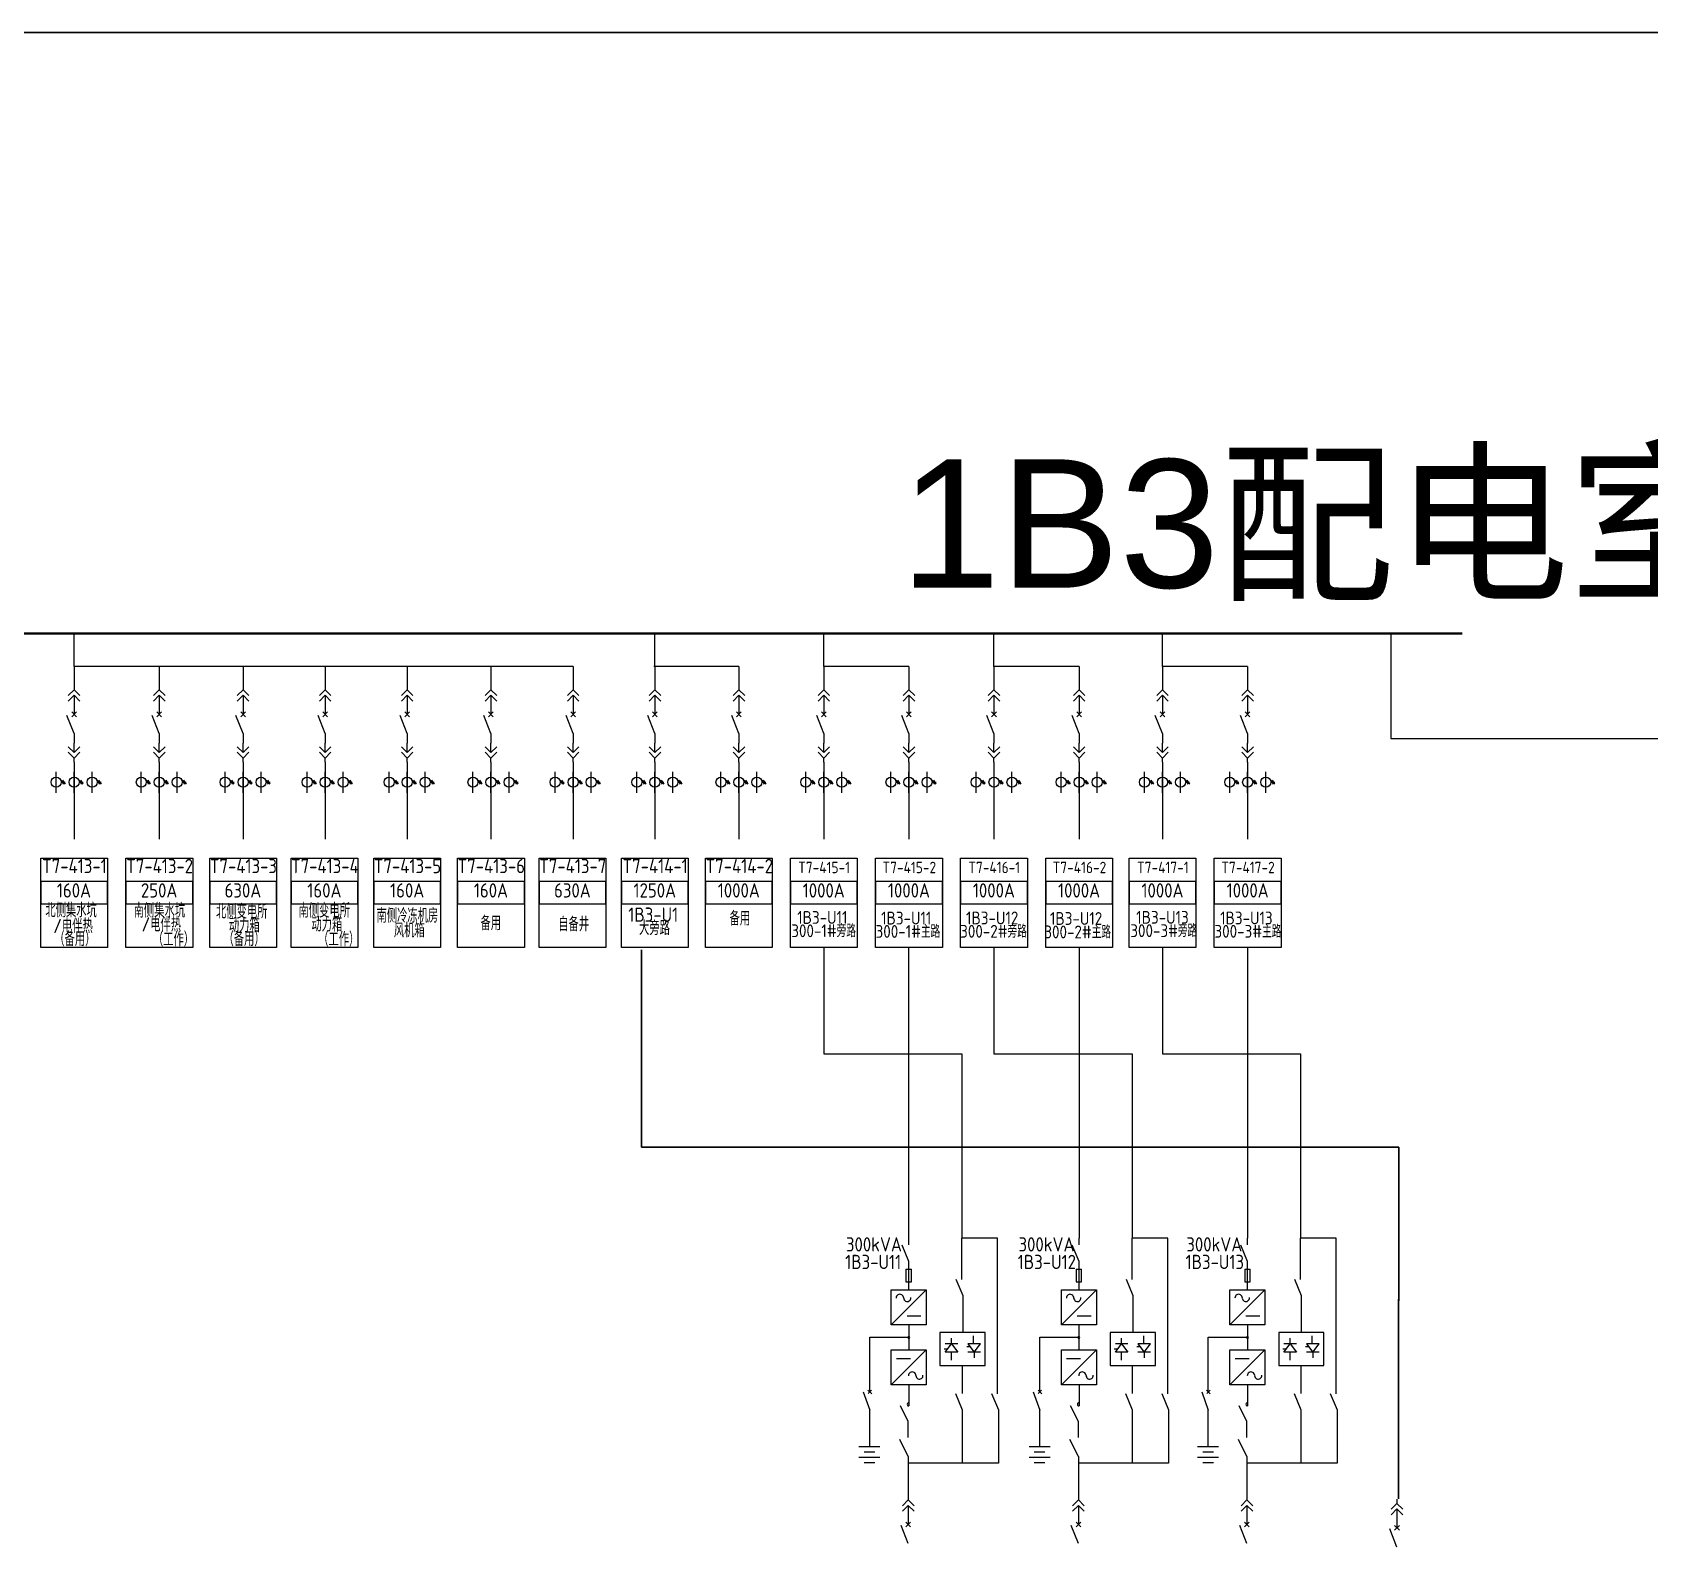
# Model space of a CAD drawing. Header units: millimetres. Extents: x -3460 to -460, y 6070 to 9130.
# Drawn here: x -951.6 to -825.5, y 8324.5 to 8442.3 of the extents above; entities that cross this region are included whole.
import ezdxf
from ezdxf.enums import TextEntityAlignment as Align

# ---------------------------------------------------------------- set-up
doc = ezdxf.new("R2010")
doc.units = ezdxf.units.MM
doc.header["$LTSCALE"] = 1000
doc.header["$MEASUREMENT"] = 0
doc.styles.add('HZSONG', font='gbenor.shx', dxfattribs={"height": 1200, "bigfont": 'gbcbig.shx'})
doc.styles.get("Standard").update_dxf_attribs({"font": 'arial.ttf'})

# ---------------------------------------------------------------- blocks, each defined once
blk = doc.blocks.new('DYDQAA05')
at = {"color": 0}
blk.add_lwpolyline([(0, 0), (0, -7)], dxfattribs=at)
blk = doc.blocks.new('DYDQAA03')
at = {"color": 0}
for points in [[(0, 0), (0, -1.5)], [(-2.12, -3.62), (0, -1.5)], [(-2.12, -5.62), (0, -3.5)], [(2.12, -3.62), (0, -1.5)], [(2.12, -5.62), (0, -3.5)], [(0, -3.5), (0, -7)]]:
    blk.add_lwpolyline(points, dxfattribs=at)
blk = doc.blocks.new('DYDQAA09')
at = {"color": 0}
blk.add_lwpolyline([(0, 0), (0, -3.5)], dxfattribs=at)
blk.add_lwpolyline([(0, 0), (0, -3.5)], dxfattribs=at)
blk.add_lwpolyline([(0, 0), (0, -3.5)], dxfattribs=at)
blk.add_lwpolyline([(0, 0), (0, -3.5)], dxfattribs=at)
blk.add_lwpolyline([(0, 0), (0, -3.5)], dxfattribs=at)
blk.add_lwpolyline([(0, 0), (0, -3.5)], dxfattribs=at)
blk.add_lwpolyline([(0, 0), (0, -3.5)], dxfattribs=at)
blk.add_lwpolyline([(0, 0), (0, -3.5)], dxfattribs=at)
blk.add_lwpolyline([(0, 0), (0, -3.5)], dxfattribs=at)
blk = doc.blocks.new('DYDQ0201')
at = {"color": 0}
for points in [[(0.86, -0.86), (-0.86, 0.86)], [(-0.86, -0.86), (0.86, 0.86)], [(0, -7), (-2.61, -0.37)]]:
    blk.add_lwpolyline(points, dxfattribs=at)
blk = doc.blocks.new('DYDQAA04')
at = {"color": 0}
for points in [[(0, -3.5), (0, 0)], [(-2.12, -1.38), (0, -3.5)], [(-2.12, -3.38), (0, -5.5)], [(2.12, -1.38), (0, -3.5)], [(2.12, -3.38), (0, -5.5)], [(0, -7), (0, -5.5)]]:
    blk.add_lwpolyline(points, dxfattribs=at)
blk = doc.blocks.new('A$C03DD39B5')
for p, q in [((417, 475), (283, 392)), ((417, 422), (283, 339)), ((350, 333), (350, 467))]:
    blk.add_line(p, q)
blk.add_lwpolyline([(700, 167), (0, 167)])
blk.add_circle((350, 167), 167)

msp = doc.modelspace()

# ---------------------------------------------------------------- linework, layer by layer
for p, q in [((-948.35, 8392.85, -15829.04), (-948.35, 8395.43, -14445.76)), ((-948.35, 8392.85, -15829.04), (-948.35, 8395.43, -14445.76)), ((-903.08, 8392.85, -13110.98), (-903.08, 8395.43, -11727.7)), ((-889.91, 8392.85, -13110.98), (-889.91, 8395.43, -11727.7)), ((-876.65, 8392.85, -13110.98), (-876.65, 8395.43, -11727.7)), ((-863.52, 8392.85, -13110.98), (-863.52, 8395.43, -11727.7)), ((-909.45, 8392.85, -13110.98), (-948.35, 8392.85, -15829.08)), ((-896.53, 8392.85, -13110.98), (-903.17, 8392.85, -13110.98)), ((-883.28, 8392.85, -13110.98), (-889.91, 8392.85, -13110.98)), ((-870.01, 8392.85, -13110.98), (-876.65, 8392.85, -13110.98)), ((-856.88, 8392.85, -13110.98), (-863.52, 8392.85, -13110.98)), ((-948.35, 8384.61, -13627.87), (-948.35, 8382.98, -13627.87)), ((-941.71, 8384.61, -13627.87), (-941.71, 8382.98, -13627.87)), ((-935.18, 8384.61, -13627.87), (-935.18, 8382.98, -13627.87)), ((-928.78, 8384.61, -13627.87), (-928.78, 8382.98, -13627.87)), ((-922.39, 8384.61, -10909.77), (-922.39, 8382.98, -10909.77)), ((-915.86, 8384.61, -10909.77), (-915.86, 8382.98, -10909.77)), ((-909.45, 8384.61, -10909.77), (-909.45, 8382.98, -10909.77)), ((-903.08, 8384.61, -10909.77), (-903.08, 8382.98, -10909.77)), ((-896.53, 8384.61, -10909.77), (-896.53, 8382.98, -10909.77)), ((-889.91, 8384.61, -10909.77), (-889.91, 8382.98, -10909.77)), ((-883.28, 8384.61, -10909.77), (-883.28, 8382.98, -10909.77)), ((-876.65, 8384.61, -10909.77), (-876.65, 8382.98, -10909.77)), ((-870.01, 8384.61, -10909.77), (-870.01, 8382.98, -10909.77)), ((-863.52, 8384.61, -10909.77), (-863.52, 8382.98, -10909.77)), ((-856.88, 8384.61, -10909.77), (-856.88, 8382.98, -10909.77)), ((-948.35, 8382.98, -13627.87), (-948.35, 8379.41, -13627.87)), ((-941.71, 8382.98, -13627.87), (-941.71, 8379.41, -13627.87)), ((-935.18, 8382.98, -13627.87), (-935.18, 8379.41, -13627.87)), ((-928.78, 8382.98, -13627.87), (-928.78, 8379.41, -13627.87)), ((-922.39, 8382.98, -10909.77), (-922.39, 8379.41, -10909.77)), ((-915.86, 8382.98, -10909.77), (-915.86, 8379.41, -10909.77)), ((-909.45, 8382.98, -10909.77), (-909.45, 8379.41, -10909.77)), ((-903.08, 8382.98, -10909.77), (-903.08, 8379.41, -10909.77)), ((-896.53, 8382.98, -10909.77), (-896.53, 8379.41, -10909.77)), ((-889.91, 8382.98, -10909.77), (-889.91, 8379.41, -10909.77)), ((-883.28, 8382.98, -10909.77), (-883.28, 8379.41, -10909.77)), ((-876.65, 8382.98, -10909.77), (-876.65, 8379.41, -10909.77)), ((-870.01, 8382.98, -10909.77), (-870.01, 8379.41, -10909.77)), ((-863.52, 8382.98, -10909.77), (-863.52, 8379.41, -10909.77)), ((-856.88, 8382.98, -10909.77), (-856.88, 8379.41, -10909.77))]:
    msp.add_line(p, q)
at = {"color": 5, "lineweight": 30, "true_color": 0x0000ff}
for p, q in [((-904.12, 8358.65, 97.55), (-904.12, 8370.78, 97.55)), ((-904.13, 8358.97, 97.55), (-904.13, 8356.08, 97.55)), ((-904.12, 8356.73, 97.55), (-904.12, 8355.39, 97.55)), ((-845.1, 8343.41, 97.55), (-845.1, 8355.39, 97.55)), ((-845.11, 8328, 97.55), (-845.11, 8343.55, 97.55))]:
    msp.add_line(p, q, dxfattribs=at)
at = {"color": 6}
for p, q in [((-883.28, 8348.31, 97.55), (-883.28, 8370.97, -11727.7)), ((-870.01, 8370.97, -11727.7), (-870.01, 8348.31, 97.55)), ((-856.88, 8370.97, -11727.7), (-856.88, 8348.31, 97.55))]:
    msp.add_line(p, q, dxfattribs=at)
at = {"color": 5, "linetype": 'Continuous', "lineweight": 30, "ltscale": 0.000241445, "true_color": 0x0000ff}
msp.add_line((-904.12, 8355.39, 97.55), (-845.1, 8355.39, 97.55), dxfattribs=at)
at = {"color": 3, "lineweight": -2}
for p, q in [((-883.84, 8347.78, 97.55), (-883.31, 8346.51, 97.55)), ((-883.28, 8347.79, 97.55), (-883.28, 8348.31, 97.55)), ((-876.37, 8348.31, 97.55), (-879.16, 8348.31, 97.55)), ((-879.16, 8345.09, 97.55), (-879.16, 8348.31, 97.55)), ((-876.37, 8348.31, 97.55), (-879.16, 8348.31, 97.55)), ((-876.37, 8336.18, 97.55), (-876.37, 8348.31, 97.55)), ((-870.58, 8347.78, 97.55), (-870.05, 8346.51, 97.55)), ((-870.01, 8347.79, 97.55), (-870.01, 8348.31, 97.55)), ((-863.11, 8348.31, 97.55), (-865.89, 8348.31, 97.55)), ((-865.89, 8345.09, 97.55), (-865.89, 8348.31, 97.55)), ((-863.11, 8348.31, 97.55), (-865.89, 8348.31, 97.55)), ((-857.45, 8347.78, 97.55), (-856.91, 8346.51, 97.55)), ((-856.88, 8347.79, 97.55), (-856.88, 8348.31, 97.55)), ((-849.98, 8348.31, 97.55), (-852.76, 8348.31, 97.55)), ((-852.76, 8345.09, 97.55), (-852.76, 8348.31, 97.55)), ((-849.98, 8348.31, 97.55), (-852.76, 8348.31, 97.55)), ((-883.31, 8346.51, 97.55), (-883.31, 8344.32, 97.55)), ((-870.05, 8346.51, 97.55), (-870.05, 8344.32, 97.55)), ((-856.91, 8346.51, 97.55), (-856.91, 8344.32, 97.55)), ((-883.51, 8345.9, 97.55), (-883.08, 8345.9, 97.55)), ((-883.51, 8345.9, 97.55), (-883.51, 8344.91, 97.55)), ((-883.51, 8344.91, 97.55), (-883.08, 8344.91, 97.55)), ((-883.08, 8344.91, 97.55), (-883.08, 8345.9, 97.55)), ((-879.63, 8345.1, 97.55), (-879.09, 8343.83, 97.55)), ((-870.25, 8345.9, 97.55), (-869.82, 8345.9, 97.55)), ((-870.25, 8345.9, 97.55), (-870.25, 8344.91, 97.55)), ((-870.25, 8344.91, 97.55), (-869.82, 8344.91, 97.55)), ((-869.82, 8344.91, 97.55), (-869.82, 8345.9, 97.55)), ((-866.36, 8345.1, 97.55), (-865.83, 8343.83, 97.55)), ((-857.11, 8345.9, 97.55), (-856.68, 8345.9, 97.55)), ((-857.11, 8345.9, 97.55), (-857.11, 8344.91, 97.55)), ((-857.11, 8344.91, 97.55), (-856.68, 8344.91, 97.55)), ((-856.68, 8344.91, 97.55), (-856.68, 8345.9, 97.55)), ((-853.23, 8345.1, 97.55), (-852.7, 8343.83, 97.55)), ((-881.93, 8344.29, 97.55), (-884.66, 8341.55, 97.55)), ((-884.66, 8344.29, 97.55), (-881.93, 8344.29, 97.55)), ((-884.66, 8341.55, 97.55), (-884.66, 8344.29, 97.55)), ((-881.93, 8344.29, 97.55), (-881.93, 8341.55, 97.55)), ((-879.09, 8343.83, 97.55), (-879.09, 8340.95, 97.55)), ((-868.67, 8344.29, 97.55), (-871.4, 8341.55, 97.55)), ((-871.4, 8344.29, 97.55), (-868.67, 8344.29, 97.55)), ((-871.4, 8341.55, 97.55), (-871.4, 8344.29, 97.55)), ((-868.67, 8344.29, 97.55), (-868.67, 8341.55, 97.55)), ((-865.83, 8343.83, 97.55), (-865.83, 8340.95, 97.55)), ((-855.53, 8344.29, 97.55), (-858.26, 8341.55, 97.55)), ((-858.26, 8344.29, 97.55), (-855.53, 8344.29, 97.55)), ((-858.26, 8341.55, 97.55), (-858.26, 8344.29, 97.55)), ((-855.53, 8344.29, 97.55), (-855.53, 8341.55, 97.55)), ((-852.7, 8343.83, 97.55), (-852.7, 8340.95, 97.55)), ((-881.93, 8341.55, 97.55), (-884.66, 8341.55, 97.55)), ((-883.43, 8342.24, 97.55), (-882.34, 8342.24, 97.55)), ((-883.29, 8341.57, 97.55), (-883.29, 8339.64, 97.55)), ((-868.67, 8341.55, 97.55), (-871.4, 8341.55, 97.55)), ((-870.17, 8342.24, 97.55), (-869.08, 8342.24, 97.55)), ((-870.03, 8341.57, 97.55), (-870.03, 8339.64, 97.55)), ((-855.53, 8341.55, 97.55), (-858.26, 8341.55, 97.55)), ((-857.03, 8342.24, 97.55), (-855.94, 8342.24, 97.55)), ((-856.89, 8341.57, 97.55), (-856.89, 8339.64, 97.55)), ((-886.34, 8340.58, 97.55), (-883.29, 8340.58, 97.55)), ((-886.34, 8337.79, 97.55), (-886.34, 8340.58, 97.55)), ((-886.34, 8337.79, 97.55), (-886.34, 8340.55, 97.55)), ((-879.09, 8340.95, 97.55), (-880.86, 8340.95, 97.55)), ((-880.86, 8340.95, 97.55), (-880.86, 8338.38, 97.55)), ((-879.47, 8340.07, 97.55), (-880.46, 8340.07, 97.55)), ((-880.46, 8339.42, 97.55), (-879.96, 8340.07, 97.55)), ((-879.96, 8340.08, 97.55), (-879.96, 8340.52, 97.55)), ((-879.96, 8340.07, 97.55), (-879.47, 8339.42, 97.55)), ((-877.33, 8340.95, 97.55), (-879.09, 8340.95, 97.55)), ((-878.52, 8339.83, 97.55), (-878.78, 8339.83, 97.55)), ((-877.71, 8340.07, 97.55), (-878.69, 8340.07, 97.55)), ((-878.69, 8340.07, 97.55), (-878.2, 8339.42, 97.55)), ((-878.24, 8340.09, 97.55), (-878.24, 8340.7, 97.55)), ((-878.2, 8339.42, 97.55), (-877.71, 8340.07, 97.55)), ((-877.33, 8338.38, 97.55), (-877.33, 8340.95, 97.55)), ((-873.08, 8340.58, 97.55), (-870.03, 8340.58, 97.55)), ((-873.08, 8337.79, 97.55), (-873.08, 8340.58, 97.55)), ((-873.08, 8337.79, 97.55), (-873.08, 8340.55, 97.55)), ((-865.83, 8340.95, 97.55), (-867.6, 8340.95, 97.55)), ((-867.6, 8340.95, 97.55), (-867.6, 8338.38, 97.55)), ((-866.21, 8340.07, 97.55), (-867.19, 8340.07, 97.55)), ((-867.19, 8339.42, 97.55), (-866.7, 8340.07, 97.55)), ((-866.7, 8340.08, 97.55), (-866.7, 8340.52, 97.55)), ((-866.7, 8340.07, 97.55), (-866.21, 8339.42, 97.55)), ((-864.06, 8340.95, 97.55), (-865.83, 8340.95, 97.55)), ((-865.25, 8339.83, 97.55), (-865.51, 8339.83, 97.55)), ((-864.44, 8340.07, 97.55), (-865.43, 8340.07, 97.55)), ((-865.43, 8340.07, 97.55), (-864.94, 8339.42, 97.55)), ((-864.97, 8340.09, 97.55), (-864.97, 8340.7, 97.55)), ((-864.94, 8339.42, 97.55), (-864.44, 8340.07, 97.55)), ((-864.06, 8338.38, 97.55), (-864.06, 8340.95, 97.55)), ((-859.95, 8340.58, 97.55), (-856.89, 8340.58, 97.55)), ((-859.95, 8337.79, 97.55), (-859.95, 8340.58, 97.55)), ((-859.95, 8337.79, 97.55), (-859.95, 8340.55, 97.55)), ((-852.7, 8340.95, 97.55), (-854.46, 8340.95, 97.55)), ((-854.46, 8340.95, 97.55), (-854.46, 8338.38, 97.55)), ((-853.07, 8340.07, 97.55), (-854.06, 8340.07, 97.55)), ((-854.06, 8339.42, 97.55), (-853.57, 8340.07, 97.55)), ((-853.57, 8340.08, 97.55), (-853.57, 8340.52, 97.55)), ((-853.57, 8340.07, 97.55), (-853.07, 8339.42, 97.55)), ((-850.93, 8340.95, 97.55), (-852.7, 8340.95, 97.55)), ((-852.12, 8339.83, 97.55), (-852.38, 8339.83, 97.55)), ((-851.31, 8340.07, 97.55), (-852.29, 8340.07, 97.55)), ((-852.29, 8340.07, 97.55), (-851.8, 8339.42, 97.55)), ((-851.84, 8340.09, 97.55), (-851.84, 8340.7, 97.55)), ((-851.8, 8339.42, 97.55), (-851.31, 8340.07, 97.55)), ((-850.93, 8338.38, 97.55), (-850.93, 8340.95, 97.55)), ((-884.66, 8339.6, 97.55), (-881.93, 8339.6, 97.55)), ((-881.93, 8339.6, 97.55), (-884.66, 8336.87, 97.55)), ((-884.66, 8336.87, 97.55), (-884.66, 8339.6, 97.55)), ((-884.25, 8338.92, 97.55), (-883.16, 8338.92, 97.55)), ((-881.93, 8339.6, 97.55), (-881.93, 8336.87, 97.55)), ((-880.28, 8339.66, 97.55), (-880.54, 8339.66, 97.55)), ((-879.47, 8339.42, 97.55), (-880.46, 8339.42, 97.55)), ((-880, 8339.4, 97.55), (-880, 8338.79, 97.55)), ((-877.71, 8339.42, 97.55), (-878.69, 8339.42, 97.55)), ((-878.2, 8339.41, 97.55), (-878.2, 8338.98, 97.55)), ((-871.4, 8339.6, 97.55), (-868.67, 8339.6, 97.55)), ((-868.67, 8339.6, 97.55), (-871.4, 8336.87, 97.55)), ((-871.4, 8336.87, 97.55), (-871.4, 8339.6, 97.55)), ((-870.99, 8338.92, 97.55), (-869.9, 8338.92, 97.55)), ((-868.67, 8339.6, 97.55), (-868.67, 8336.87, 97.55)), ((-867.02, 8339.66, 97.55), (-867.28, 8339.66, 97.55)), ((-866.21, 8339.42, 97.55), (-867.19, 8339.42, 97.55)), ((-866.74, 8339.4, 97.55), (-866.74, 8338.79, 97.55)), ((-864.44, 8339.42, 97.55), (-865.43, 8339.42, 97.55)), ((-864.94, 8339.41, 97.55), (-864.94, 8338.98, 97.55)), ((-858.26, 8339.6, 97.55), (-855.53, 8339.6, 97.55)), ((-857.85, 8338.92, 97.55), (-856.76, 8338.92, 97.55)), ((-853.88, 8339.66, 97.55), (-854.15, 8339.66, 97.55)), ((-853.07, 8339.42, 97.55), (-854.06, 8339.42, 97.55)), ((-853.6, 8339.4, 97.55), (-853.6, 8338.79, 97.55)), ((-851.31, 8339.42, 97.55), (-852.29, 8339.42, 97.55)), ((-851.8, 8339.41, 97.55), (-851.8, 8338.98, 97.55)), ((-886.34, 8336.33, 97.55), (-886.34, 8337.79, 97.55)), ((-880.86, 8338.38, 97.55), (-879.09, 8338.38, 97.55)), ((-879.13, 8338.38, 97.55), (-879.13, 8336.2, 97.55)), ((-879.09, 8338.38, 97.55), (-877.33, 8338.38, 97.55)), ((-867.6, 8338.38, 97.55), (-865.83, 8338.38, 97.55)), ((-865.83, 8338.38, 97.55), (-864.06, 8338.38, 97.55)), ((-854.46, 8338.38, 97.55), (-852.7, 8338.38, 97.55)), ((-852.7, 8338.38, 97.55), (-850.93, 8338.38, 97.55)), ((-886.18, 8336.17, 97.55), (-886.48, 8336.46, 97.55)), ((-886.2, 8336.47, 97.55), (-886.47, 8336.2, 97.55)), ((-881.93, 8336.87, 97.55), (-884.66, 8336.87, 97.55)), ((-868.67, 8336.87, 97.55), (-871.4, 8336.87, 97.55)), ((-849.91, 8334.92, 97.55), (-849.91, 8330.76, 97.55))]:
    msp.add_line(p, q, dxfattribs=at)
at = {"color": 3}
for p, q in [((-863.11, 8336.18, 97.55), (-863.11, 8348.31, 97.55)), ((-849.98, 8336.18, 97.55), (-849.98, 8348.31, 97.55)), ((-855.53, 8339.6, 97.55), (-858.26, 8336.87, 97.55)), ((-858.26, 8336.87, 97.55), (-858.26, 8339.6, 97.55)), ((-855.53, 8339.6, 97.55), (-855.53, 8336.87, 97.55)), ((-873.08, 8336.33, 97.55), (-873.08, 8337.79, 97.55)), ((-865.87, 8338.38, 97.55), (-865.87, 8336.2, 97.55)), ((-859.95, 8336.33, 97.55), (-859.95, 8337.79, 97.55)), ((-852.73, 8338.38, 97.55), (-852.73, 8336.2, 97.55)), ((-886.85, 8336.33, 97.55), (-886.34, 8334.89, 97.55)), ((-883.28, 8336.84, 97.55), (-883.28, 8335.49, 97.55)), ((-879.66, 8336.2, 97.55), (-879.13, 8334.92, 97.55)), ((-876.84, 8336.2, 97.55), (-876.31, 8334.92, 97.55)), ((-873.59, 8336.33, 97.55), (-873.08, 8334.89, 97.55)), ((-872.92, 8336.17, 97.55), (-873.22, 8336.46, 97.55)), ((-872.94, 8336.47, 97.55), (-873.21, 8336.2, 97.55)), ((-870.02, 8336.84, 97.55), (-870.02, 8335.49, 97.55)), ((-866.4, 8336.2, 97.55), (-865.87, 8334.92, 97.55)), ((-863.58, 8336.2, 97.55), (-863.05, 8334.92, 97.55)), ((-860.45, 8336.33, 97.55), (-859.95, 8334.89, 97.55)), ((-859.79, 8336.17, 97.55), (-860.08, 8336.46, 97.55)), ((-859.81, 8336.47, 97.55), (-860.07, 8336.2, 97.55)), ((-855.53, 8336.87, 97.55), (-858.26, 8336.87, 97.55)), ((-856.88, 8336.84, 97.55), (-856.88, 8335.49, 97.55)), ((-853.26, 8336.2, 97.55), (-852.73, 8334.92, 97.55)), ((-850.44, 8336.2, 97.55), (-849.91, 8334.92, 97.55)), ((-886.34, 8332.03, 97.55), (-886.34, 8334.89, 97.55)), ((-883.33, 8334.01, 97.55), (-883.95, 8335.23, 97.55)), ((-883.28, 8335.49, 97.55), (-883.28, 8335.23, 97.55)), ((-879.13, 8334.92, 97.55), (-879.13, 8330.76, 97.55)), ((-876.31, 8334.92, 97.55), (-876.31, 8330.76, 97.55)), ((-873.08, 8332.03, 97.55), (-873.08, 8334.89, 97.55)), ((-870.07, 8334.01, 97.55), (-870.69, 8335.23, 97.55)), ((-870.02, 8335.49, 97.55), (-870.02, 8335.23, 97.55)), ((-865.87, 8334.92, 97.55), (-865.87, 8330.76, 97.55)), ((-863.05, 8334.92, 97.55), (-863.05, 8330.76, 97.55)), ((-859.95, 8332.03, 97.55), (-859.95, 8334.89, 97.55)), ((-856.94, 8334.01, 97.55), (-857.55, 8335.23, 97.55)), ((-856.88, 8335.49, 97.55), (-856.89, 8335.23, 97.55)), ((-852.73, 8334.92, 97.55), (-852.73, 8330.76, 97.55)), ((-883.33, 8332.76, 97.55), (-883.33, 8334.01, 97.55)), ((-870.07, 8332.76, 97.55), (-870.07, 8334.01, 97.55)), ((-856.94, 8332.76, 97.55), (-856.94, 8334.01, 97.55)), ((-883.33, 8331.3, 97.55), (-884, 8332.61, 97.55)), ((-870.07, 8331.3, 97.55), (-870.73, 8332.61, 97.55)), ((-856.94, 8331.3, 97.55), (-857.6, 8332.61, 97.55)), ((-883.33, 8331.3, 97.55), (-883.33, 8328.22, 97.55)), ((-870.07, 8331.3, 97.55), (-870.07, 8328.22, 97.55)), ((-856.94, 8331.3, 97.55), (-856.94, 8328.22, 97.55)), ((-876.31, 8330.76, 97.55), (-883.33, 8330.76, 97.55)), ((-863.05, 8330.76, 97.55), (-870.07, 8330.76, 97.55)), ((-849.91, 8330.76, 97.55), (-856.94, 8330.76, 97.55))]:
    msp.add_line(p, q, dxfattribs=at)
at = {"color": 1, "lineweight": 30, "ltscale": 0.002916}
msp.add_lwpolyline([(-1320, 8442.28), (-582.33, 8442.28), (-582.33, 8243.43), (-1320, 8243.43)], close=True, dxfattribs=at)
at = {"color": 1, "lineweight": 40, "ltscale": 100, "elevation": -14445.76}
msp.add_lwpolyline([(-840.17, 8395.43), (-1027.07, 8395.43), (-1027.07, 8395.43)], dxfattribs=at)
at = {"color": 1, "elevation": -14445.76}
msp.add_lwpolyline([(-845.73, 8395.43), (-845.73, 8387.24), (-821.32, 8387.24), (-821.32, 8395.43)], dxfattribs=at)
for points, elevation in [([(-950.95, 8377.92), (-945.74, 8377.92), (-945.74, 8370.97), (-950.95, 8370.97)], -14445.81), ([(-944.31, 8377.92), (-939.1, 8377.92), (-939.1, 8370.97), (-944.31, 8370.97)], -14445.81), ([(-937.78, 8377.92), (-932.57, 8377.92), (-932.57, 8370.97), (-937.78, 8370.97)], -14445.81), ([(-931.43, 8377.92), (-926.23, 8377.92), (-926.23, 8370.97), (-931.43, 8370.97)], -14445.81), ([(-924.99, 8377.92), (-919.78, 8377.92), (-919.78, 8370.97), (-924.99, 8370.97)], -11727.7), ([(-918.46, 8377.92), (-913.25, 8377.92), (-913.25, 8370.97), (-918.46, 8370.97)], -11727.7), ([(-912.11, 8377.92), (-906.9, 8377.92), (-906.9, 8370.97), (-912.11, 8370.97)], -11727.7), ([(-905.69, 8377.92), (-900.48, 8377.92), (-900.48, 8370.97), (-905.69, 8370.97)], -11727.7), ([(-899.14, 8377.92), (-893.93, 8377.92), (-893.93, 8370.97), (-899.14, 8370.97)], -11727.7), ([(-892.52, 8377.92), (-887.31, 8377.92), (-887.31, 8370.97), (-892.52, 8370.97)], -11727.7), ([(-885.88, 8377.92), (-880.67, 8377.92), (-880.67, 8370.97), (-885.88, 8370.97)], -11727.7), ([(-879.26, 8377.92), (-874.05, 8377.92), (-874.05, 8370.97), (-879.26, 8370.97)], -11727.7), ([(-872.62, 8377.92), (-867.41, 8377.92), (-867.41, 8370.97), (-872.62, 8370.97)], -11727.7), ([(-866.12, 8377.92), (-860.91, 8377.92), (-860.91, 8370.97), (-866.12, 8370.97)], -11727.7), ([(-859.48, 8377.92), (-854.27, 8377.92), (-854.27, 8370.97), (-859.48, 8370.97)], -11727.7), ([(-950.95, 8374.37), (-945.74, 8374.37), (-945.74, 8376.1), (-950.95, 8376.1)], -14445.81), ([(-944.31, 8374.37), (-939.1, 8374.37), (-939.1, 8376.1), (-944.31, 8376.1)], -14445.81), ([(-937.78, 8374.37), (-932.57, 8374.37), (-932.57, 8376.1), (-937.78, 8376.1)], -14445.81), ([(-931.43, 8374.37), (-926.23, 8374.37), (-926.23, 8376.1), (-931.43, 8376.1)], -14445.81), ([(-924.99, 8374.37), (-919.78, 8374.37), (-919.78, 8376.1), (-924.99, 8376.1)], -11727.7), ([(-918.46, 8374.37), (-913.25, 8374.37), (-913.25, 8376.1), (-918.46, 8376.1)], -11727.7), ([(-912.11, 8374.37), (-906.9, 8374.37), (-906.9, 8376.1), (-912.11, 8376.1)], -11727.7), ([(-905.69, 8374.37), (-900.48, 8374.37), (-900.48, 8376.1), (-905.69, 8376.1)], -11727.7), ([(-899.14, 8374.37), (-893.93, 8374.37), (-893.93, 8376.1), (-899.14, 8376.1)], -11727.7), ([(-892.52, 8374.37), (-887.31, 8374.37), (-887.31, 8376.1), (-892.52, 8376.1)], -11727.7), ([(-885.88, 8374.37), (-880.67, 8374.37), (-880.67, 8376.1), (-885.88, 8376.1)], -11727.7), ([(-879.26, 8374.37), (-874.05, 8374.37), (-874.05, 8376.1), (-879.26, 8376.1)], -11727.7), ([(-872.62, 8374.37), (-867.41, 8374.37), (-867.41, 8376.1), (-872.62, 8376.1)], -11727.7), ([(-866.12, 8374.37), (-860.91, 8374.37), (-860.91, 8376.1), (-866.12, 8376.1)], -11727.7), ([(-859.48, 8374.37), (-854.27, 8374.37), (-854.27, 8376.1), (-859.48, 8376.1)], -11727.7)]:
    msp.add_lwpolyline(points, close=True, dxfattribs=dict(elevation=elevation))
at = {"color": 3}
for points, elevation in [([(-889.91, 8370.97), (-889.91, 8362.66), (-879.16, 8362.66), (-879.16, 8348.31)], -11727.7), ([(-876.65, 8370.97), (-876.65, 8362.66), (-865.89, 8362.66), (-865.89, 8348.31)], -11727.7), ([(-863.52, 8370.97), (-863.52, 8362.66), (-852.76, 8362.66), (-852.76, 8348.31)], -11727.7), ([(-885.54, 8332.03), (-887.18, 8332.03)], 97.55), ([(-885.54, 8331.21), (-887.18, 8331.21)], 97.55), ([(-885.95, 8331.62), (-886.77, 8331.62)], 97.55), ([(-872.28, 8332.03), (-873.92, 8332.03)], 97.55), ([(-872.28, 8331.21), (-873.92, 8331.21)], 97.55), ([(-872.69, 8331.62), (-873.51, 8331.62)], 97.55), ([(-859.14, 8332.03), (-860.78, 8332.03)], 97.55), ([(-859.14, 8331.21), (-860.78, 8331.21)], 97.55), ([(-859.55, 8331.62), (-860.37, 8331.62)], 97.55), ([(-885.95, 8330.8), (-886.77, 8330.8)], 97.55), ([(-872.69, 8330.8), (-873.51, 8330.8)], 97.55), ([(-859.55, 8330.8), (-860.37, 8330.8)], 97.55)]:
    msp.add_lwpolyline(points, dxfattribs=dict(at, elevation=elevation))
at = {"color": 3, "lineweight": -2}
for centre, radius, start, end in [((-883.98, 8343.64, 97.55), 0.29, 0, 183.1262), ((-883.41, 8343.64, 97.55), 0.276, 180, 7.6852), ((-870.72, 8343.64, 97.55), 0.29, 0, 183.1262), ((-870.15, 8343.64, 97.55), 0.276, 180, 7.6852), ((-857.58, 8343.64, 97.55), 0.29, 0, 183.1262), ((-857.02, 8343.64, 97.55), 0.276, 180, 7.6852), ((-883.29, 8340.57, 97.55), 0.0769, 0, 180), ((-883.29, 8340.57, 97.55), 0.0769, 180, 0), ((-870.03, 8340.57, 97.55), 0.0769, 0, 180), ((-870.03, 8340.57, 97.55), 0.0769, 180, 0), ((-856.89, 8340.57, 97.55), 0.0769, 0, 180), ((-856.89, 8340.57, 97.55), 0.0769, 180, 0), ((-883.02, 8337.59, 97.55), 0.29, 0, 183.1262), ((-882.46, 8337.59, 97.55), 0.276, 180, 7.6852), ((-869.76, 8337.59, 97.55), 0.29, 0, 183.1262), ((-869.19, 8337.59, 97.55), 0.276, 180, 7.6852), ((-856.62, 8337.59, 97.55), 0.29, 0, 183.1262), ((-856.06, 8337.59, 97.55), 0.276, 180, 7.6852)]:
    msp.add_arc(centre, radius, start, end, dxfattribs=at)
at = {"color": 3}
for centre in [(-883.29, 8335.36, 97.55), (-870.02, 8335.36, 97.55), (-856.89, 8335.36, 97.55)]:
    msp.add_arc(centre, 0.13, 87.9647, 271.3174, dxfattribs=at)

# ---------------------------------------------------------------- block references
at = {"xscale": 0.2128954749704126, "yscale": 0.2128954749704126, "zscale": 0.2128954749704126}
for name, p in [('DYDQAA05', (-948.35, 8392.85, -15829.08)), ('DYDQAA05', (-941.71, 8392.85, -15829.08)), ('DYDQAA05', (-935.18, 8392.85, -15829.08)), ('DYDQAA05', (-928.78, 8392.85, -15829.08)), ('DYDQAA05', (-922.39, 8392.85, -13110.98)), ('DYDQAA05', (-915.86, 8392.85, -13110.98)), ('DYDQAA05', (-909.45, 8392.85, -13110.98)), ('DYDQAA05', (-903.08, 8392.85, -13110.98)), ('DYDQAA05', (-896.53, 8392.85, -13110.98)), ('DYDQAA05', (-889.91, 8392.85, -13110.98)), ('DYDQAA05', (-883.28, 8392.85, -13110.98)), ('DYDQAA05', (-876.65, 8392.85, -13110.98)), ('DYDQAA05', (-870.01, 8392.85, -13110.98)), ('DYDQAA05', (-863.52, 8392.85, -13110.98)), ('DYDQAA05', (-856.88, 8392.85, -13110.98)), ('DYDQAA03', (-948.35, 8391.36, -15829.08)), ('DYDQAA03', (-941.71, 8391.36, -15829.08)), ('DYDQAA03', (-935.18, 8391.36, -15829.08)), ('DYDQAA03', (-928.78, 8391.36, -15829.08)), ('DYDQAA03', (-922.39, 8391.36, -13110.98)), ('DYDQAA03', (-915.86, 8391.36, -13110.98)), ('DYDQAA03', (-909.45, 8391.36, -13110.98)), ('DYDQAA03', (-903.08, 8391.36, -13110.98)), ('DYDQAA03', (-896.53, 8391.36, -13110.98)), ('DYDQAA03', (-889.91, 8391.36, -13110.98)), ('DYDQAA03', (-883.28, 8391.36, -13110.98)), ('DYDQAA03', (-876.65, 8391.36, -13110.98)), ('DYDQAA03', (-870.01, 8391.36, -13110.98)), ('DYDQAA03', (-863.52, 8391.36, -13110.98)), ('DYDQAA03', (-856.88, 8391.36, -13110.98)), ('DYDQ0201', (-948.35, 8389.13, -15829.08)), ('DYDQAA09', (-948.35, 8389.87, -15829.08)), ('DYDQ0201', (-941.71, 8389.13, -15829.08)), ('DYDQAA09', (-941.71, 8389.87, -15829.08)), ('DYDQ0201', (-935.18, 8389.13, -15829.08)), ('DYDQAA09', (-935.18, 8389.87, -15829.08)), ('DYDQ0201', (-928.78, 8389.13, -15829.08)), ('DYDQAA09', (-928.78, 8389.87, -15829.08)), ('DYDQ0201', (-922.39, 8389.13, -13110.98)), ('DYDQAA09', (-922.39, 8389.87, -13110.98)), ('DYDQ0201', (-915.86, 8389.13, -13110.98)), ('DYDQAA09', (-915.86, 8389.87, -13110.98)), ('DYDQ0201', (-909.45, 8389.13, -13110.98)), ('DYDQAA09', (-909.45, 8389.87, -13110.98)), ('DYDQ0201', (-903.08, 8389.13, -13110.98)), ('DYDQAA09', (-903.08, 8389.87, -13110.98)), ('DYDQ0201', (-896.53, 8389.13, -13110.98)), ('DYDQAA09', (-896.53, 8389.87, -13110.98)), ('DYDQ0201', (-889.91, 8389.13, -13110.98)), ('DYDQAA09', (-889.91, 8389.87, -13110.98)), ('DYDQ0201', (-883.28, 8389.13, -13110.98)), ('DYDQAA09', (-883.28, 8389.87, -13110.98)), ('DYDQ0201', (-876.65, 8389.13, -13110.98)), ('DYDQAA09', (-876.65, 8389.87, -13110.98)), ('DYDQ0201', (-870.01, 8389.13, -13110.98)), ('DYDQAA09', (-870.01, 8389.87, -13110.98)), ('DYDQ0201', (-863.52, 8389.13, -13110.98)), ('DYDQAA09', (-863.52, 8389.87, -13110.98)), ('DYDQ0201', (-856.88, 8389.13, -13110.98)), ('DYDQAA09', (-856.88, 8389.87, -13110.98)), ('DYDQAA04', (-948.35, 8386.89, -15829.08)), ('DYDQAA09', (-948.35, 8387.64, -15829.08)), ('DYDQAA04', (-941.71, 8386.89, -15829.08)), ('DYDQAA09', (-941.71, 8387.64, -15829.08)), ('DYDQAA04', (-935.18, 8386.89, -15829.08)), ('DYDQAA09', (-935.18, 8387.64, -15829.08)), ('DYDQAA04', (-928.78, 8386.89, -15829.08)), ('DYDQAA09', (-928.78, 8387.64, -15829.08)), ('DYDQAA04', (-922.39, 8386.89, -13110.98)), ('DYDQAA09', (-922.39, 8387.64, -13110.98)), ('DYDQAA04', (-915.86, 8386.89, -13110.98)), ('DYDQAA09', (-915.86, 8387.64, -13110.98)), ('DYDQAA04', (-909.45, 8386.89, -13110.98)), ('DYDQAA09', (-909.45, 8387.64, -13110.98)), ('DYDQAA04', (-903.08, 8386.89, -13110.98)), ('DYDQAA09', (-903.08, 8387.64, -13110.98)), ('DYDQAA04', (-896.53, 8386.89, -13110.98)), ('DYDQAA09', (-896.53, 8387.64, -13110.98)), ('DYDQAA04', (-889.91, 8386.89, -13110.98)), ('DYDQAA09', (-889.91, 8387.64, -13110.98)), ('DYDQAA04', (-883.28, 8386.89, -13110.98)), ('DYDQAA09', (-883.28, 8387.64, -13110.98)), ('DYDQAA04', (-876.65, 8386.89, -13110.98)), ('DYDQAA09', (-876.65, 8387.64, -13110.98)), ('DYDQAA04', (-870.01, 8386.89, -13110.98)), ('DYDQAA09', (-870.01, 8387.64, -13110.98)), ('DYDQAA04', (-863.52, 8386.89, -13110.98)), ('DYDQAA09', (-863.52, 8387.64, -13110.98)), ('DYDQAA04', (-856.88, 8386.89, -13110.98)), ('DYDQAA09', (-856.88, 8387.64, -13110.98)), ('DYDQAA09', (-948.35, 8385.4, -15829.08)), ('DYDQAA09', (-941.71, 8385.4, -15829.08)), ('DYDQAA09', (-935.18, 8385.4, -15829.08)), ('DYDQAA09', (-928.78, 8385.4, -15829.08)), ('DYDQAA09', (-922.39, 8385.4, -13110.98)), ('DYDQAA09', (-915.86, 8385.4, -13110.98)), ('DYDQAA09', (-909.45, 8385.4, -13110.98)), ('DYDQAA09', (-903.08, 8385.4, -13110.98)), ('DYDQAA09', (-896.53, 8385.4, -13110.98)), ('DYDQAA09', (-889.91, 8385.4, -13110.98)), ('DYDQAA09', (-883.28, 8385.4, -13110.98)), ('DYDQAA09', (-876.65, 8385.4, -13110.98)), ('DYDQAA09', (-870.01, 8385.4, -13110.98)), ('DYDQAA09', (-863.52, 8385.4, -13110.98)), ('DYDQAA09', (-856.88, 8385.4, -13110.98)), ('DYDQAA03', (-883.33, 8328.22, 11832.5)), ('DYDQAA03', (-870.07, 8328.22, 11832.5)), ('DYDQAA03', (-856.94, 8328.22, 11832.5)), ('DYDQAA03', (-845.24, 8327.95, -296.57)), ('DYDQ0201', (-883.33, 8325.99, 11832.5)), ('DYDQAA09', (-883.33, 8326.73, 11832.5)), ('DYDQ0201', (-870.07, 8325.99, 11832.5)), ('DYDQAA09', (-870.07, 8326.73, 11832.5)), ('DYDQ0201', (-856.94, 8325.99, 11832.5)), ('DYDQAA09', (-856.94, 8326.73, 11832.5)), ('DYDQ0201', (-845.24, 8325.72, -296.57)), ('DYDQAA09', (-845.24, 8326.46, -296.57))]:
    msp.add_blockref(name, p, dxfattribs=at)
at = {"linetype": 'Continuous', "xscale": 0.002338875, "yscale": 0.002338875, "zscale": 0.002338875, "rotation": 270}
for p in [(-950.14, 8384.66, -13627.87), (-948.74, 8384.66, -13627.87), (-947.33, 8384.66, -13627.87), (-943.5, 8384.66, -13627.87), (-942.1, 8384.66, -13627.87), (-940.7, 8384.66, -13627.87), (-936.97, 8384.66, -13627.87), (-935.57, 8384.66, -13627.87), (-934.17, 8384.66, -13627.87), (-930.57, 8384.66, -13627.87), (-929.17, 8384.66, -13627.87), (-927.76, 8384.66, -13627.87), (-924.18, 8384.66, -10909.77), (-922.78, 8384.66, -10909.77), (-921.37, 8384.66, -10909.77), (-917.65, 8384.66, -10909.77), (-916.25, 8384.66, -10909.77), (-914.84, 8384.66, -10909.77), (-911.25, 8384.66, -10909.77), (-909.84, 8384.66, -10909.77), (-908.44, 8384.66, -10909.77), (-904.87, 8384.66, -10909.77), (-903.47, 8384.66, -10909.77), (-902.07, 8384.66, -10909.77), (-898.32, 8384.66, -10909.77), (-896.92, 8384.66, -10909.77), (-895.52, 8384.66, -10909.77), (-891.71, 8384.66, -10909.77), (-890.3, 8384.66, -10909.77), (-888.9, 8384.66, -10909.77), (-885.07, 8384.66, -10909.77), (-883.67, 8384.66, -10909.77), (-882.26, 8384.66, -10909.77), (-878.44, 8384.66, -10909.77), (-877.04, 8384.66, -10909.77), (-875.64, 8384.66, -10909.77), (-871.81, 8384.66, -10909.77), (-870.4, 8384.66, -10909.77), (-869, 8384.66, -10909.77), (-865.31, 8384.66, -10909.77), (-863.91, 8384.66, -10909.77), (-862.5, 8384.66, -10909.77), (-858.67, 8384.66, -10909.77), (-857.27, 8384.66, -10909.77), (-855.86, 8384.66, -10909.77)]:
    msp.add_blockref('A$C03DD39B5', p, dxfattribs=at)

# ---------------------------------------------------------------- texts
at = {"color": 7, "lineweight": 0, "style": 'HZSONG'}
for s, height, p in [('T7-413-1', 1.114, (-948.32, 8376.75, -15829.08)), ('T7-413-2', 1.114, (-941.68, 8376.75, -15829.08)), ('T7-413-3', 1.114, (-935.15, 8376.75, -15829.08)), ('T7-413-4', 1.114, (-928.8, 8376.75, -15829.08)), ('T7-413-5', 1.114, (-922.36, 8376.75, -13110.98)), ('T7-413-6', 1.114, (-915.83, 8376.75, -13110.98)), ('T7-413-7', 1.114, (-909.48, 8376.75, -13110.98)), ('T7-414-1', 1.114, (-903.06, 8376.75, -13110.98)), ('T7-414-2', 1.114, (-896.5, 8376.75, -13110.98)), ('T7-415-1', 0.891, (-889.89, 8376.75, -13110.98)), ('T7-415-2', 0.891, (-883.25, 8376.75, -13110.98)), ('T7-416-1', 0.891, (-876.63, 8376.75, -13110.98)), ('T7-416-2', 0.891, (-869.99, 8376.75, -13110.98)), ('T7-417-1', 0.891, (-863.49, 8376.75, -13110.98)), ('T7-417-2', 0.891, (-856.85, 8376.75, -13110.98)), ('160A', 1.114, (-948.36, 8374.85, -15829.08)), ('250A', 1.114, (-941.72, 8374.85, -15829.08)), ('630A', 1.114, (-935.19, 8374.85, -15829.08)), ('160A', 1.114, (-928.84, 8374.85, -15829.08)), ('160A', 1.114, (-922.39, 8374.85, -13110.98)), ('160A', 1.114, (-915.86, 8374.85, -13110.98)), ('630A', 1.114, (-909.51, 8374.85, -13110.98)), ('1250A', 1.114, (-903.09, 8374.85, -13110.98)), ('1000A', 1.114, (-896.54, 8374.85, -13110.98)), ('1000A', 1.114, (-889.92, 8374.85, -13110.98)), ('1000A', 1.114, (-883.28, 8374.85, -13110.98)), ('1000A', 1.114, (-876.66, 8374.85, -13110.98)), ('1000A', 1.114, (-870.02, 8374.85, -13110.98)), ('1000A', 1.114, (-863.52, 8374.85, -13110.98)), ('1000A', 1.114, (-856.88, 8374.85, -13110.98)), ('北侧集水坑', 1.114, (-948.58, 8373.31)), ('南侧集水坑', 1.114, (-941.7, 8373.29, -12732.18)), ('北侧变电所', 1.114, (-935.28, 8373.21, -12399.88)), ('南侧变电所', 1.114, (-928.85, 8373.29, -9681.77)), ('南侧冷冻机房', 1.114, (-922.37, 8372.89, -10014.07)), ('1B3-U1', 1.114, (-903.21, 8372.96, -10909.77)), ('备用', 1.114, (-896.46, 8372.67, -13110.98)), ('1B3-U11', 1, (-890.03, 8372.8, 0.05)), ('1B3-U13', 1, (-863.52, 8372.81, 0.05)), ('/电伴热', 1.114, (-948.43, 8372.08, 126.3)), ('/电伴热', 1.114, (-941.55, 8372.2, -12605.88)), ('动力箱', 1.114, (-935.08, 8372.14, -12399.88)), ('动力箱', 1.114, (-928.65, 8372.2, -9681.77)), ('风机箱', 1.114, (-922.22, 8371.74, -9887.77)), ('备用', 1.114, (-915.87, 8372.3, -9681.77)), ('自备井', 1.114, (-909.41, 8372.22, -9681.77)), ('大旁路', 1.114, (-903.11, 8371.92, -13110.98)), ('300-1#旁路', 1, (-889.93, 8371.76, -2201.16)), ('300-1#主路', 1, (-883.36, 8371.71, -2201.16)), ('1B3-U11', 1, (-883.49, 8372.75, 0.05)), ('300-2#旁路', 1, (-876.69, 8371.72, -2201.16)), ('1B3-U12', 1, (-876.79, 8372.76, 0.05)), ('300-2#主路', 1, (-870.13, 8371.67, -2201.16)), ('1B3-U12', 1, (-870.25, 8372.72, 0.05)), ('300-3#旁路', 1, (-863.42, 8371.77, -2201.16)), ('300-3#主路', 1, (-856.86, 8371.72, -2201.16)), ('1B3-U13', 1, (-856.98, 8372.76, 0.05)), ('（备用）', 1.114, (-948.29, 8371.07, 5562.51)), ('（工作）', 1.114, (-940.6, 8371.04, -24333.58)), ('（备用）', 1.114, (-935.1, 8371.07, -9887.77)), ('（工作）', 1.114, (-927.72, 8371.04, -24333.58))]:
    msp.add_text(s, height=height, dxfattribs=at).set_placement(p, align=Align.CENTER)
at = {"color": 7, "lineweight": 0, "ltscale": 100, "style": 'HZSONG'}
for s, p in [('300kVA ', (-888.19, 8347.82, 97.55)), ('300kVA ', (-874.74, 8347.82, 97.55)), ('300kVA ', (-861.66, 8347.82, 97.55)), ('1B3-U11', (-888.25, 8346.45, -311.42)), ('1B3-U12', (-874.8, 8346.45, -311.42)), ('1B3-U13', (-861.72, 8346.45, -311.42))]:
    msp.add_text(s, height=1.114, dxfattribs=at).set_placement(p, align=Align.MIDDLE_LEFT)
at = {"color": 0, "lineweight": 40, "insert": (-883.95, 8409, -28245.94), "char_height": 10, "width": 0.000000001, "attachment_point": 1}
msp.add_mtext('1B3{\\fSimSun|b0|i0|c134|p2;配电室}', dxfattribs=at)

doc.saveas('drawing.dxf')
